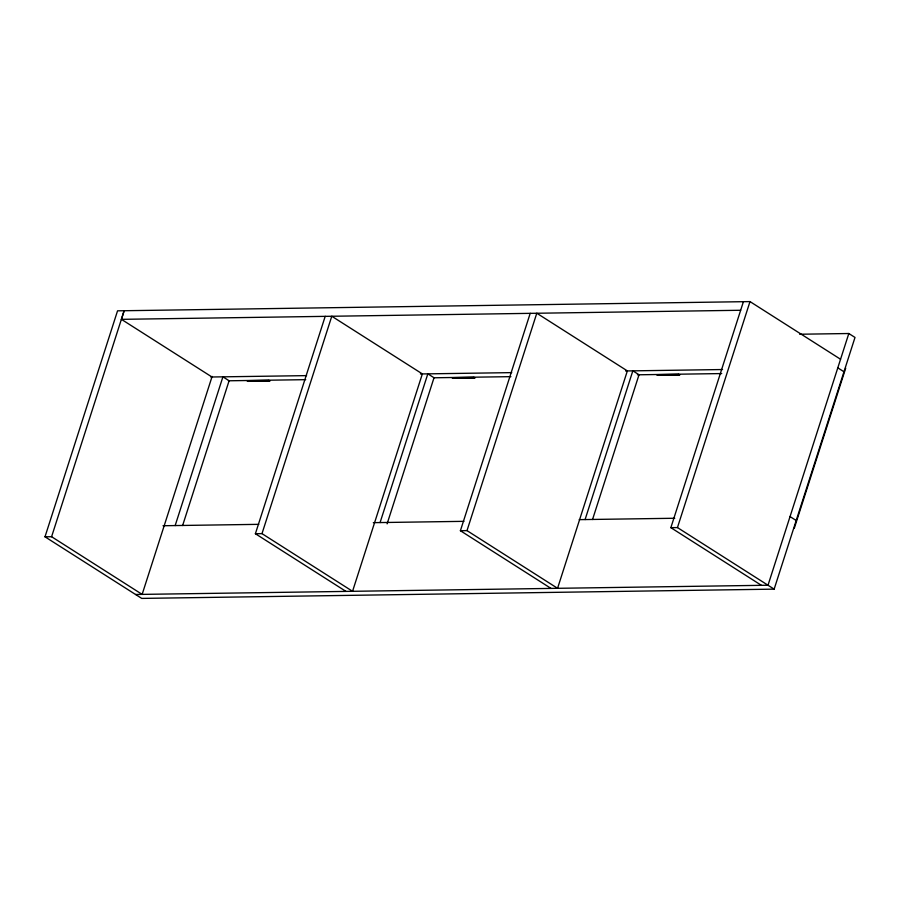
<?xml version="1.0" encoding="UTF-8"?>
<svg xmlns="http://www.w3.org/2000/svg" width="900" height="900" viewBox="0 0 900 900"><rect width="100%" height="100%" fill="white"/><g stroke="black" fill="none" stroke-linecap="round" stroke-linejoin="round"><path stroke-width="1.35" d="M799.639 334.238L848.824 333.517L855 337.444L774.146 589.14L141.739 598.41L45 536.805L117.551 310.826L750.004 301.59L840.555 359.257M45 536.805L51.593 536.715L124.144 310.736L121.421 319.343L211.984 377.01M212.119 376.425L142.144 594.383L51.593 536.715M175.162 525.566L222.919 376.83L229.095 380.756L182.621 525.521M345.96 591.39L255.398 533.722L325.204 316.327M261.99 533.632L331.785 316.238L422.348 373.905L352.553 591.3L261.99 533.632L255.398 533.722M380.081 522.562L427.838 373.826L434.014 377.752L387.113 523.845M550.969 588.386L460.406 530.719L530.212 313.324M466.999 530.618L536.794 313.223L627.356 370.901L557.561 588.296L466.999 530.618L460.406 530.719M585.09 519.559L632.846 370.822L639.023 374.749L592.538 519.514M761.423 585.337L670.86 527.659L743.411 301.68M670.86 527.659L677.452 527.569L750.004 301.59M848.824 333.517L768.004 585.236L135.562 594.484M794.261 528.379L845.696 368.201M121.421 319.343L740.655 310.264M210.757 377.01L306.585 375.626M420.412 373.961L511.762 372.623M625.601 370.957L722.565 369.529M228.431 380.79L305.73 379.665M433.62 377.786L510.907 376.65M637.391 374.805L721.71 373.567M452.531 378.011L474.491 377.696M657.293 375.007L679.252 374.692M247.5 381.026L269.449 380.711M163.001 525.746L258.784 524.34M373.32 522.664L463.961 521.336M579.206 519.649L674.764 518.254M837.81 367.841L843.975 371.779M790.009 516.555L796.219 520.515M677.452 527.569L774.146 589.14M268.942 380.385L246.982 380.7L248.006 381.353L269.966 381.037L268.942 380.385M473.974 377.359L452.014 377.685L453.049 378.338L474.998 378.022L473.974 377.359M678.735 374.366L656.775 374.681L657.81 375.345L679.759 375.019L678.735 374.366"/></g></svg>
